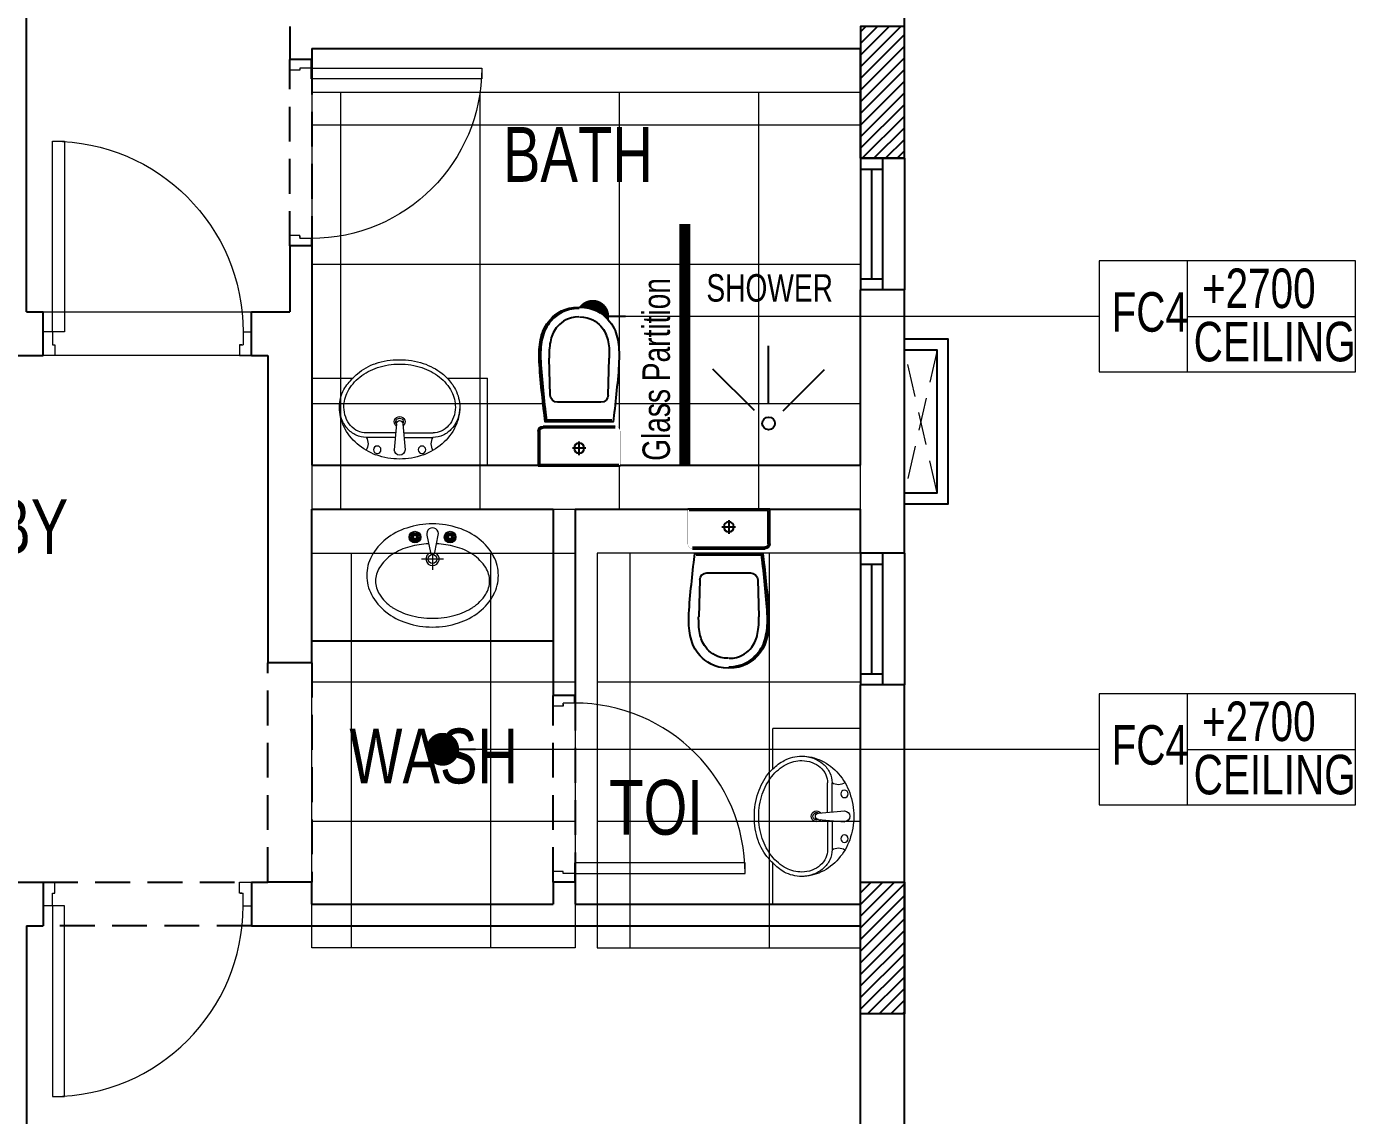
# Model space of a CAD drawing. Header units: centimetres. Extents: x 7997 to 116674, y 1017 to 13844.
# Drawn here: x 100308 to 100914, y 9261 to 9757 of the extents above; entities that cross this region are included whole.
import ezdxf

# ---------------------------------------------------------------- set-up
doc = ezdxf.new("R2010")
doc.units = ezdxf.units.CM
doc.header["$LTSCALE"] = 200
doc.linetypes.add('$0$DASHED', pattern=[0.75, 0.5, -0.25])
doc.linetypes.add('HIDDEN2', pattern=[4.7625, 3.175, -1.5875])
for name, color, linetype in [('$0$WIN', 6, 'Continuous'), ('BATH-FUR', 8, 'Continuous'), ('COL', 1, 'Continuous'), ('DIM', 11, 'Continuous'), ('STEPS', 7, 'Continuous'), ('WINDOR', 6, 'Continuous'), ('wipeout', 85, 'Continuous'), ('Z-RUBBER', 8, 'Continuous')]:
    doc.layers.add(name, color=color, linetype=linetype)
for name, color, linetype, lineweight in [('$1$HAT', 8, 'Continuous', 9), ('FIXTURE', 6, 'Continuous', 13), ('HAT', 8, 'Continuous', 9), ('Layer1', 67, 'Continuous', 9), ('TEXT', 6, 'Continuous', 18), ('WALL', 3, 'Continuous', 25)]:
    doc.layers.add(name, color=color, linetype=linetype, lineweight=lineweight)
doc.styles.add('style8', font='swisscl.ttf', dxfattribs={"width": 0.8})
doc.styles.add('T2', font='')
doc.styles.get('T2').set_extended_font_data('Elisia')
doc.dimstyles.new('2ND', dxfattribs={"dimtxt": 15, "dimasz": 5, "dimexe": 5, "dimexo": 5, "dimgap": 1, "dimtad": 0, "dimdec": 0, "dimlfac": 0.5, "dimdsep": 46, "dimtxsty": 'T2', "dimblk1": 'OBLIQUE', "dimblk2": 'OBLIQUE', "dimsah": 1, "dimcen": 0.09, "dimclrd": 4, "dimclre": 4, "dimclrt": 6, "dimadec": 0, "dimazin": 0, "dimtfac": 1, "dimtdec": 0, "dimtofl": 0, "dimtmove": 1, "dimatfit": 2, "dimldrblk": 'OPEN30', "dimfxl": 0, "dimtolj": 1, "dimtzin": 0, "dimlwd": 5, "dimlwe": 5, "dimarcsym": 0})
pattern_1 = [(90, (56704.97, 3489.206), (-63.5, 1e-14), []), (180, (56704.97, 3489.206), (-1e-14, -63.5), [])]
pattern_2 = [(45, (-39757.2027, -54636.4848), (-2.65165043, 2.65165043), [])]

# ---------------------------------------------------------------- blocks, each defined once
blk = doc.blocks.new('_OBLIQUE')
at = {"color": 0, "linetype": 'ByBlock'}
blk.add_line((-0.5, -0.5), (0.5, 0.5), dxfattribs=at)
blk = doc.blocks.new('DOT')
at = {"color": 0, "linetype": 'ByBlock'}
blk.add_line((-0.5, 0), (-1, 0), dxfattribs=at)
at = {"color": 0, "linetype": 'ByBlock', "const_width": 0.5}
blk.add_lwpolyline([(-0.25, 0, 1), (0.25, 0, 1)], format="xyb", close=True, dxfattribs=at)
blk = doc.blocks.new('A$C0DD823B6')
at = {"layer": 'FIXTURE'}
for p, q in [((21.58, 41.58), (20.73, 42.74)), ((21.58, 41.58), (20.73, 42.74)), ((21.78, 41.69), (21.33, 43.05)), ((21.78, 41.69), (21.33, 43.05)), ((22, 41.72), (22, 43.16)), ((22, 41.72), (22, 43.16)), ((22.22, 41.69), (22.67, 43.05)), ((22.22, 41.69), (22.67, 43.05)), ((22.42, 41.58), (23.27, 42.74)), ((22.42, 41.58), (23.27, 42.74)), ((37.58, 41.58), (36.73, 42.74)), ((37.58, 41.58), (36.73, 42.74)), ((37.78, 41.69), (37.33, 43.05)), ((37.78, 41.69), (37.33, 43.05)), ((38, 41.72), (38, 43.16)), ((38, 41.72), (38, 43.16)), ((38.22, 41.69), (38.67, 43.05)), ((38.22, 41.69), (38.67, 43.05)), ((38.42, 41.58), (39.27, 42.74)), ((38.42, 41.58), (39.27, 42.74)), ((21.28, 41), (19.84, 41)), ((21.31, 41.22), (19.95, 41.67)), ((21.31, 41.22), (19.95, 41.67)), ((21.31, 40.78), (19.95, 40.33)), ((21.31, 40.78), (19.95, 40.33)), ((21.42, 41.42), (20.26, 42.27)), ((21.42, 41.42), (20.26, 42.27)), ((21.42, 40.58), (20.26, 39.73)), ((21.42, 40.58), (20.26, 39.73)), ((21.58, 40.42), (20.73, 39.26)), ((21.58, 40.42), (20.73, 39.26)), ((21.78, 40.31), (21.33, 38.95)), ((21.78, 40.31), (21.33, 38.95)), ((22, 40.28), (22, 38.84)), ((22, 40.28), (22, 38.84)), ((22.22, 40.31), (22.67, 38.95)), ((22.22, 40.31), (22.67, 38.95)), ((22.42, 40.42), (23.27, 39.26)), ((22.42, 40.42), (23.27, 39.26)), ((22.58, 41.42), (23.74, 42.27)), ((22.58, 41.42), (23.74, 42.27)), ((22.58, 40.58), (23.74, 39.73)), ((22.58, 40.58), (23.74, 39.73)), ((22.69, 41.22), (24.05, 41.67)), ((22.69, 41.22), (24.05, 41.67)), ((22.69, 40.78), (24.05, 40.33)), ((22.69, 40.78), (24.05, 40.33)), ((22.72, 41), (24.16, 41)), ((27.42, 41.88), (29, 34)), ((31, 34), (32.58, 41.88)), ((37.28, 41), (35.84, 41)), ((37.31, 41.22), (35.95, 41.67)), ((37.31, 41.22), (35.95, 41.67)), ((37.31, 40.78), (35.95, 40.33)), ((37.31, 40.78), (35.95, 40.33)), ((37.42, 41.42), (36.26, 42.27)), ((37.42, 41.42), (36.26, 42.27)), ((37.42, 40.58), (36.26, 39.73)), ((37.42, 40.58), (36.26, 39.73)), ((37.58, 40.42), (36.73, 39.26)), ((37.58, 40.42), (36.73, 39.26)), ((37.78, 40.31), (37.33, 38.95)), ((37.78, 40.31), (37.33, 38.95)), ((38, 40.28), (38, 38.84)), ((38, 40.28), (38, 38.84)), ((38.22, 40.31), (38.67, 38.95)), ((38.22, 40.31), (38.67, 38.95)), ((38.42, 40.42), (39.27, 39.26)), ((38.42, 40.42), (39.27, 39.26)), ((38.58, 41.42), (39.74, 42.27)), ((38.58, 41.42), (39.74, 42.27)), ((38.58, 40.58), (39.74, 39.73)), ((38.58, 40.58), (39.74, 39.73)), ((38.69, 41.22), (40.05, 41.67)), ((38.69, 41.22), (40.05, 41.67)), ((38.69, 40.78), (40.05, 40.33)), ((38.69, 40.78), (40.05, 40.33)), ((38.72, 41), (40.16, 41)), ((35, 31), (25, 31)), ((30, 33.18), (30, 26))]:
    blk.add_line(p, q, dxfattribs=at)
for centre, radius in [((22, 41), 2.66), ((22, 41), 2.16), ((38, 41), 2.66), ((38, 41), 2.16), ((22, 41), 0.721), ((38, 41), 0.721), ((30, 31), 2)]:
    blk.add_circle(centre, radius, dxfattribs=at)
for centre, radius, start, end in [((27.66, 16.02), 30.61, 107.97655, 128.07278), ((30, 8.82), 38.18, 90, 107.97655), ((30, 42.5), 2.66, 346.46939, 193.4861), ((30, 8.82), 38.18, 72.02345, 90), ((32.34, 16.02), 30.61, 51.92722, 72.02345), ((24.08, 20.59), 24.81, 128.07278, 152.13086), ((26.98, 9.52), 28.08, 105.15399, 123.17851), ((30, -1.63), 39.63, 92.59603, 105.15399), ((30, -1.63), 39.63, 74.84601, 87.40402), ((33.02, 9.52), 28.08, 56.82149, 74.84601), ((35.92, 20.59), 24.81, 27.86914, 51.92722), ((18.58, 23.5), 18.58, 152.13086, 180), ((22.38, 16.56), 19.66, 123.17851, 147.64561), ((30, 31), 3, 108.57114, 71.42886), ((30, 34.2), 1.02, 191.35152, 348.64848), ((37.62, 16.56), 19.66, 32.35439, 56.82149), ((41.42, 23.5), 18.58, 360, 27.86914), ((15.37, 21), 11.37, 147.64561, 180), ((44.63, 21), 11.37, 0, 32.35439), ((18.58, 23.5), 18.58, 180, 207.86914), ((15.37, 21), 11.37, 180, 212.35439), ((44.63, 21), 11.37, 327.64561, 360), ((41.42, 23.5), 18.58, 332.13086, 0), ((24.08, 26.41), 24.81, 207.86914, 231.92722), ((22.38, 25.44), 19.66, 212.35439, 236.82149), ((37.62, 25.44), 19.66, 303.17851, 327.64561), ((35.92, 26.41), 24.81, 308.07278, 332.13086), ((27.66, 30.98), 30.61, 231.92722, 252.02345), ((26.98, 32.48), 28.08, 236.82149, 254.84601), ((33.02, 32.48), 28.08, 285.15399, 303.17851), ((32.34, 30.98), 30.61, 287.97655, 308.07278), ((30, 38.18), 38.18, 252.02345, 270), ((30, 43.63), 39.63, 254.84601, 270), ((30, 43.63), 39.63, 270, 285.15399), ((30, 38.18), 38.18, 270, 287.97655)]:
    blk.add_arc(centre, radius, start, end, dxfattribs=at)
blk = doc.blocks.new('DWB2')
at = {"layer": 'FIXTURE'}
blk.add_blockref('A$C0DD823B6', (15, -51.74), dxfattribs=at)
blk = doc.blocks.new('A$C397E50C8')
at = {"layer": 'Layer1', "color": 8}
for p, q in [((0.8, 0.514), (0.8, 0.114)), ((0.385, 0.3222), (0.3755, 0.441)), ((0.415, 0.3222), (0.4245, 0.441)), ((0.38, 0.3845), (0.2477, 0.3845)), ((0.38, 0.3645), (0.2477, 0.3645)), ((0.42, 0.3845), (0.5523, 0.3845)), ((0.42, 0.3645), (0.5523, 0.3645)), ((0, 0.114), (0.1875, 0.114)), ((0.6161, 0.114), (0.8, 0.114))]:
    blk.add_line(p, q, dxfattribs=at)
for centre in [(0.298, 0.441), (0.502, 0.441)]:
    blk.add_circle(centre, 0.017, dxfattribs=at)
for centre, radius, start, end in [((0.3861, 0.2061), 0.275, 109.70148, 130.84289), ((0.1998, 0.4137), 0.0561, 328.59266, 32.08043), ((0.4, 0.1673), 0.3162, 90, 109.70148), ((0.4, 0.441), 0.0245, 0, 180), ((0.4, 0.1673), 0.3162, 70.29852, 90), ((0.4139, 0.2061), 0.275, 49.15711, 70.29852), ((0.6002, 0.4137), 0.0561, 147.91957, 211.40734), ((0.3647, 0.2308), 0.2423, 130.84289, 154.3988), ((0.2545, 0.2621), 0.1239, 115.13235, 138.55701), ((0.2477, 0.2766), 0.1079, 90, 115.13235), ((0.2477, 0.2766), 0.0879, 90, 115.13235), ((0.5523, 0.2766), 0.1079, 64.86765, 90), ((0.5523, 0.2766), 0.0879, 64.86765, 90), ((0.4353, 0.2308), 0.2423, 25.6012, 49.15711), ((0.5455, 0.2621), 0.1239, 41.44299, 64.86765), ((0.3317, 0.2466), 0.2057, 154.3988, 180), ((0.2652, 0.2527), 0.1381, 138.55701, 159.91096), ((0.2652, 0.2527), 0.1181, 138.55701, 159.91096), ((0.2545, 0.2621), 0.1039, 115.13235, 138.55701), ((0.4, 0.314), 0.0245, 130.14832, 49.85168), ((0.4, 0.314), 0.017, 151.51997, 28.48002), ((0.4, 0.3234), 0.015, 184.59567, 355.40434), ((0.5455, 0.2621), 0.1039, 41.44299, 64.86765), ((0.5348, 0.2527), 0.1181, 20.08904, 41.44299), ((0.5348, 0.2527), 0.1381, 20.08904, 41.44299), ((0.4683, 0.2466), 0.2057, 0, 25.6012), ((0.2818, 0.2466), 0.1558, 159.91096, 180), ((0.298, 0.2466), 0.172, 180, 207.70478), ((0.2818, 0.2466), 0.1358, 159.91096, 180), ((0.298, 0.2466), 0.152, 180, 207.70478), ((0.502, 0.2466), 0.152, 332.29522, 0), ((0.5182, 0.2466), 0.1358, 0, 20.08904), ((0.502, 0.2466), 0.172, 332.29522, 0), ((0.5182, 0.2466), 0.1558, 0, 20.08904), ((0.39, 0.3175), 0.2871, 211.69663, 225.14353), ((0.3472, 0.2725), 0.2075, 207.70478, 231.7336), ((0.4528, 0.2725), 0.2075, 308.2664, 332.29522), ((0.4528, 0.2725), 0.2275, 315.86274, 332.29522), ((0.39, 0.3175), 0.2871, 225.14353, 230.60338), ((0.3551, 0.2568), 0.2183, 227.55361, 253.31704), ((0.3792, 0.313), 0.2592, 231.7336, 251.90613), ((0.4, 0.3768), 0.3263, 251.90613, 270), ((0.4, 0.3768), 0.3263, 270, 288.09387), ((0.4208, 0.313), 0.2592, 288.09387, 308.2664), ((0.4208, 0.313), 0.2792, 288.09387, 308.2664), ((0.4528, 0.2725), 0.2275, 308.2664, 315.86274), ((0.39, 0.3175), 0.2871, 249.6954, 271.43357), ((0.4, 0.3768), 0.3463, 269.53137, 270), ((0.4, 0.3768), 0.3463, 270, 288.09387)]:
    blk.add_arc(centre, radius, start, end, dxfattribs=at)
blk = doc.blocks.new('A$C414D25BB')
at = {"layer": 'Z-RUBBER', "ltscale": 0.05}
h = blk.add_hatch(dxfattribs=at)
h.set_pattern_fill('ANSI31', color=256, style=0)
h.set_pattern_definition([(45, (-21734.0303, -7392.24753), (-0.08838834765, 0.08838834765), [])])
h.paths.add_polyline_path([(0.114, 0.0618, -5.138733), (0.1155, 0.0618), (0.1155, 0.0603), (0.1162, 0.0603), (0.1155, 0.0581), (0.1162, 0.0581), (0.1147, 0.0556), (0.1132, 0.0581), (0.114, 0.0581), (0.1132, 0.0603), (0.114, 0.0603)])
at = {"layer": 'FIXTURE'}
for p, q in [((0.8572, 0.9156), (0.8572, 0.1156)), ((0.9072, 0.9156), (0.8572, 0.9156)), ((0.9072, 0.1156), (0.9072, 0.9156)), ((0.1072, 0.1156), (0.0722, 0.1156)), ((0.0722, 0.1156), (0.0722, 0.0156)), ((0.1072, 0.1156), (0.1072, 0.0616)), ((0.8572, 0.1156), (0.9072, 0.1156)), ((0.9072, 0.1156), (0.9472, 0.1156)), ((0.9072, 0.1156), (0.9072, 0.0616)), ((0.9472, 0.1156), (0.9472, 0.0156)), ((0.1192, 0.0616), (0.1072, 0.0616)), ((0.1122, 0.0616), (0.1222, 0.0616)), ((0.1222, 0.0616), (0.1222, 0.0156)), ((0.9072, 0.0616), (0.8972, 0.0616)), ((0.8972, 0.0616), (0.8972, 0.0156)), ((0.1222, 0.0156), (0.0722, 0.0156)), ((0.8972, 0.0156), (0.9472, 0.0156))]:
    blk.add_line(p, q, dxfattribs=at)
blk.add_lwpolyline([(0.9055, 0.0616), (0.904, 0.0616)], dxfattribs=at)
blk.add_arc((0.9072, 0.1156), 0.8, 90, 180, dxfattribs=at)
blk = doc.blocks.new('CLOSET')
blk.add_wipeout([(-2144343.9545, -2148345.497), (-2144343.7934, -2148345.4974), (-2144343.7873, -2148345.4993), (-2144343.7794, -2148345.505), (-2144343.7776, -2148345.508), (-2144343.7751, -2148345.515), (-2144343.7744, -2148345.5189), (-2144343.7744, -2148345.8484), (-2144343.7759, -2148345.8564), (-2144343.7786, -2148345.8613), (-2144343.7808, -2148345.8639), (-2144343.7831, -2148345.8657), (-2144343.7887, -2148345.8686), (-2144343.7919, -2148345.8699), (-2144343.7963, -2148345.8703), (-2144343.9545, -2148345.8703), (-2144343.9545, -2148345.5064)]).dxf.layer = 'wipeout'
at = {"layer": 'BATH-FUR', "color": 8, "linetype": 'Continuous'}
for p, q in [((-2144343.9545, -2148345.8703), (-2144343.9545, -2148345.497)), ((-2144343.9479, -2148345.8638), (-2144343.9479, -2148345.5036)), ((-2144343.9045, -2148345.6837), (-2144343.8426, -2148345.6837)), ((-2144343.8736, -2148345.6527), (-2144343.8736, -2148345.7146)), ((-2144343.7963, -2148345.8703), (-2144343.9545, -2148345.8703)), ((-2144343.7963, -2148345.8638), (-2144343.9479, -2148345.8638))]:
    blk.add_line(p, q, dxfattribs=at)
blk.add_circle((-2144343.8736, -2148345.6838), 0.0231, dxfattribs=at)
blk.add_wipeout([(-2144343.7525, -2148345.529), (-2144343.6907, -2148345.5216), (-2144343.6597, -2148345.5181), (-2144343.6433, -2148345.5164), (-2144343.6188, -2148345.5138), (-2144343.6024, -2148345.5122), (-2144343.5802, -2148345.51), (-2144343.5662, -2148345.5087), (-2144343.5443, -2148345.5068), (-2144343.5269, -2148345.5052), (-2144343.5042, -2148345.5036), (-2144343.4818, -2148345.5024), (-2144343.4616, -2148345.5017), (-2144343.4433, -2148345.5016), (-2144343.4304, -2148345.502), (-2144343.4241, -2148345.5022), (-2144343.4064, -2148345.5037), (-2144343.4006, -2148345.5043), (-2144343.3841, -2148345.5069), (-2144343.3682, -2148345.5103), (-2144343.3578, -2148345.513), (-2144343.3464, -2148345.5167), (-2144343.3403, -2148345.5191), (-2144343.331, -2148345.5231), (-2144343.3209, -2148345.5283), (-2144343.3093, -2148345.5352), (-2144343.3036, -2148345.5392), (-2144343.2967, -2148345.5442), (-2144343.2916, -2148345.5486), (-2144343.2841, -2148345.5554), (-2144343.276, -2148345.5631), (-2144343.2639, -2148345.5775), (-2144343.2521, -2148345.5953), (-2144343.2478, -2148345.6028), (-2144343.2424, -2148345.6158), (-2144343.239, -2148345.625), (-2144343.2361, -2148345.6348), (-2144343.234, -2148345.644), (-2144343.2331, -2148345.6494), (-2144343.2308, -2148345.6692), (-2144343.2303, -2148345.6868), (-2144343.2309, -2148345.7003), (-2144343.2319, -2148345.7114), (-2144343.2337, -2148345.7216), (-2144343.2349, -2148345.7287), (-2144343.2385, -2148345.741), (-2144343.2421, -2148345.7512), (-2144343.2442, -2148345.7563), (-2144343.2497, -2148345.767), (-2144343.2521, -2148345.7723), (-2144343.2594, -2148345.7837), (-2144343.2683, -2148345.7954), (-2144343.2781, -2148345.8063), (-2144343.2916, -2148345.819), (-2144343.2991, -2148345.825), (-2144343.3105, -2148345.833), (-2144343.3171, -2148345.8374), (-2144343.3272, -2148345.8428), (-2144343.3373, -2148345.8474), (-2144343.3526, -2148345.8529), (-2144343.363, -2148345.8559), (-2144343.3787, -2148345.8597), (-2144343.4006, -2148345.8633), (-2144343.4367, -2148345.8659), (-2144343.4639, -2148345.8659), (-2144343.4943, -2148345.8646), (-2144343.5186, -2148345.863), (-2144343.5436, -2148345.861), (-2144343.5774, -2148345.8579), (-2144343.6106, -2148345.8546), (-2144343.627, -2148345.8529), (-2144343.6559, -2148345.8499), (-2144343.6729, -2148345.848), (-2144343.6936, -2148345.8457), (-2144343.7223, -2148345.8421), (-2144343.7525, -2148345.8386), (-2144343.7525, -2148345.5476)]).dxf.layer = 'wipeout'
at = {"color": 8, "ltscale": 0.001, "const_width": 0.000508}
for points in [[(-2144343.9545, -2148345.497), (-2144343.7963, -2148345.497), (-2144343.7906, -2148345.4978), (-2144343.7839, -2148345.5008), (-2144343.7794, -2148345.505), (-2144343.7759, -2148345.5111), (-2144343.7744, -2148345.5189), (-2144343.7744, -2148345.8484), (-2144343.7759, -2148345.8564), (-2144343.7786, -2148345.8613), (-2144343.7808, -2148345.8639), (-2144343.7854, -2148345.8674), (-2144343.7919, -2148345.8699), (-2144343.7963, -2148345.8703), (-2144343.9545, -2148345.8703), (-2144343.9545, -2148345.497)], [(-2144343.7525, -2148345.529), (-2144343.7525, -2148345.8386), (-2144343.6515, -2148345.8504), (-2144343.5858, -2148345.857), (-2144343.5269, -2148345.8624), (-2144343.4865, -2148345.865), (-2144343.4464, -2148345.866), (-2144343.421, -2148345.8651), (-2144343.4006, -2148345.8633), (-2144343.3787, -2148345.8597), (-2144343.363, -2148345.8559), (-2144343.3475, -2148345.8513), (-2144343.3323, -2148345.8451), (-2144343.3171, -2148345.8374), (-2144343.3039, -2148345.8286), (-2144343.2944, -2148345.8213), (-2144343.2832, -2148345.8114), (-2144343.2731, -2148345.8011), (-2144343.2635, -2148345.7896), (-2144343.2552, -2148345.7777), (-2144343.2442, -2148345.7563), (-2144343.24, -2148345.7461), (-2144343.2349, -2148345.7289), (-2144343.2313, -2148345.7076), (-2144343.2305, -2148345.693), (-2144343.2302, -2148345.6806), (-2144343.231, -2148345.6647), (-2144343.2331, -2148345.6494), (-2144343.2349, -2148345.6387), (-2144343.2406, -2148345.6197), (-2144343.2507, -2148345.5979), (-2144343.2639, -2148345.5775), (-2144343.276, -2148345.5631), (-2144343.2887, -2148345.5511), (-2144343.3036, -2148345.5392), (-2144343.3145, -2148345.5319), (-2144343.3272, -2148345.5248), (-2144343.3424, -2148345.5182), (-2144343.3526, -2148345.5147), (-2144343.3714, -2148345.5096), (-2144343.3877, -2148345.5063), (-2144343.4043, -2148345.5039), (-2144343.4304, -2148345.502), (-2144343.4518, -2148345.5015), (-2144343.4713, -2148345.5019), (-2144343.4922, -2148345.5028), (-2144343.5042, -2148345.5036), (-2144343.5223, -2148345.5049), (-2144343.5662, -2148345.5087), (-2144343.5942, -2148345.5114), (-2144343.6224, -2148345.5142), (-2144343.6515, -2148345.5172), (-2144343.6907, -2148345.5216), (-2144343.7525, -2148345.529)]]:
    blk.add_lwpolyline(points, dxfattribs=at)
at = {"layer": 'BATH-FUR', "color": 8, "linetype": 'Continuous'}
for p, q in [((-2144343.781, -2148345.5189), (-2144343.781, -2148345.8484)), ((-2144343.7744, -2148345.5189), (-2144343.7744, -2148345.8484)), ((-2144343.7459, -2148345.5348), (-2144343.7459, -2148345.8328)), ((-2144343.6319, -2148345.5514), (-2144343.4631, -2148345.5464)), ((-2144343.6637, -2148345.5842), (-2144343.6637, -2148345.7825)), ((-2144343.6319, -2148345.8153), (-2144343.4631, -2148345.8203))]:
    blk.add_line(p, q, dxfattribs=at)
for points in [[(-2144343.23, -2148345.6841), (-2144343.2313, -2148345.66), (-2144343.2349, -2148345.6387), (-2144343.2406, -2148345.6197), (-2144343.2478, -2148345.6028), (-2144343.2564, -2148345.5879), (-2144343.2659, -2148345.5747), (-2144343.276, -2148345.5631), (-2144343.2864, -2148345.553), (-2144343.2967, -2148345.5442), (-2144343.307, -2148345.5367), (-2144343.3171, -2148345.5302), (-2144343.3272, -2148345.5248), (-2144343.3373, -2148345.5202), (-2144343.3475, -2148345.5163), (-2144343.3578, -2148345.513), (-2144343.3682, -2148345.5103), (-2144343.3787, -2148345.5079), (-2144343.3895, -2148345.5059), (-2144343.4006, -2148345.5043), (-2144343.4121, -2148345.5031), (-2144343.4241, -2148345.5022), (-2144343.4367, -2148345.5017), (-2144343.4499, -2148345.5015), (-2144343.4639, -2148345.5017), (-2144343.4787, -2148345.5022), (-2144343.4943, -2148345.5029), (-2144343.5104, -2148345.504), (-2144343.5269, -2148345.5052), (-2144343.5436, -2148345.5066), (-2144343.5605, -2148345.5081), (-2144343.5774, -2148345.5097), (-2144343.5942, -2148345.5114), (-2144343.6106, -2148345.513), (-2144343.627, -2148345.5147), (-2144343.6433, -2148345.5164), (-2144343.6597, -2148345.5181), (-2144343.6764, -2148345.52), (-2144343.6936, -2148345.5219), (-2144343.7113, -2148345.524), (-2144343.7525, -2148345.529), (-2144343.7525, -2148345.8386), (-2144343.7113, -2148345.8436), (-2144343.6936, -2148345.8457), (-2144343.6764, -2148345.8476), (-2144343.6597, -2148345.8495), (-2144343.6433, -2148345.8512), (-2144343.627, -2148345.8529), (-2144343.6106, -2148345.8546), (-2144343.5942, -2148345.8562), (-2144343.5774, -2148345.8579), (-2144343.5605, -2148345.8595), (-2144343.5436, -2148345.861), (-2144343.5269, -2148345.8624), (-2144343.5104, -2148345.8636), (-2144343.4943, -2148345.8646), (-2144343.4787, -2148345.8654), (-2144343.4639, -2148345.8659), (-2144343.4499, -2148345.8661), (-2144343.4367, -2148345.8659), (-2144343.4241, -2148345.8654), (-2144343.4121, -2148345.8645), (-2144343.4006, -2148345.8633), (-2144343.3895, -2148345.8617), (-2144343.3787, -2148345.8597), (-2144343.3682, -2148345.8573), (-2144343.3578, -2148345.8546), (-2144343.3475, -2148345.8513), (-2144343.3373, -2148345.8474), (-2144343.3272, -2148345.8428), (-2144343.3171, -2148345.8374), (-2144343.307, -2148345.8309), (-2144343.2967, -2148345.8234), (-2144343.2864, -2148345.8146), (-2144343.276, -2148345.8045), (-2144343.2659, -2148345.7929), (-2144343.2564, -2148345.7797), (-2144343.2478, -2148345.7648), (-2144343.2406, -2148345.7479), (-2144343.2349, -2148345.7289), (-2144343.2313, -2148345.7076), (-2144343.23, -2148345.6835)], [(-2144343.2365, -2148345.6832), (-2144343.2378, -2148345.7069), (-2144343.2414, -2148345.7274), (-2144343.2468, -2148345.7457), (-2144343.2537, -2148345.7618), (-2144343.2619, -2148345.7762), (-2144343.2711, -2148345.7888), (-2144343.2808, -2148345.7999), (-2144343.2908, -2148345.8097), (-2144343.3008, -2148345.8182), (-2144343.3107, -2148345.8255), (-2144343.3204, -2148345.8317), (-2144343.3301, -2148345.8369), (-2144343.3398, -2148345.8414), (-2144343.3496, -2148345.8451), (-2144343.3596, -2148345.8482), (-2144343.3697, -2148345.8509), (-2144343.38, -2148345.8532), (-2144343.3906, -2148345.8552), (-2144343.4014, -2148345.8567), (-2144343.4127, -2148345.858), (-2144343.4245, -2148345.8588), (-2144343.4369, -2148345.8593), (-2144343.4499, -2148345.8595), (-2144343.4638, -2148345.8593), (-2144343.4785, -2148345.8589), (-2144343.4939, -2148345.8581), (-2144343.5099, -2148345.8571), (-2144343.5263, -2148345.8558), (-2144343.5431, -2148345.8544), (-2144343.5599, -2148345.8529), (-2144343.5768, -2148345.8513), (-2144343.5935, -2148345.8497), (-2144343.61, -2148345.848), (-2144343.6263, -2148345.8464), (-2144343.6426, -2148345.8447), (-2144343.659, -2148345.8429), (-2144343.6757, -2148345.8411), (-2144343.6928, -2148345.8392), (-2144343.7105, -2148345.8371), (-2144343.7459, -2148345.8328), (-2144343.7459, -2148345.5348)], [(-2144343.2749, -2148345.6822), (-2144343.276, -2148345.6638), (-2144343.2789, -2148345.6476), (-2144343.2832, -2148345.6338), (-2144343.2885, -2148345.6218), (-2144343.2947, -2148345.6112), (-2144343.3016, -2148345.6018), (-2144343.3092, -2148345.5933), (-2144343.3171, -2148345.5856), (-2144343.3251, -2148345.5789), (-2144343.3329, -2148345.5732), (-2144343.3404, -2148345.5685), (-2144343.3478, -2148345.5645), (-2144343.3552, -2148345.5612), (-2144343.3628, -2148345.5584), (-2144343.3708, -2148345.5559), (-2144343.3792, -2148345.5536), (-2144343.3881, -2148345.5517), (-2144343.3972, -2148345.55), (-2144343.4066, -2148345.5487), (-2144343.4165, -2148345.5476), (-2144343.427, -2148345.5469), (-2144343.4382, -2148345.5464), (-2144343.4631, -2148345.5463)], [(-2144343.2749, -2148345.6846), (-2144343.276, -2148345.7029), (-2144343.2789, -2148345.7191), (-2144343.2832, -2148345.7329), (-2144343.2885, -2148345.745), (-2144343.2947, -2148345.7555), (-2144343.3016, -2148345.7649), (-2144343.3092, -2148345.7734), (-2144343.3171, -2148345.7811), (-2144343.3251, -2148345.7879), (-2144343.3329, -2148345.7935), (-2144343.3404, -2148345.7982), (-2144343.3478, -2148345.8022), (-2144343.3552, -2148345.8055), (-2144343.3628, -2148345.8083), (-2144343.3708, -2148345.8108), (-2144343.3792, -2148345.8131), (-2144343.3881, -2148345.815), (-2144343.3972, -2148345.8167), (-2144343.4066, -2148345.818), (-2144343.4165, -2148345.8191), (-2144343.427, -2148345.8198), (-2144343.4382, -2148345.8203), (-2144343.4631, -2148345.8205)]]:
    blk.add_lwpolyline(points, dxfattribs=at)
for centre, radius, start, end in [((-2144343.6309, -2148345.5842), 0.0329, 91.69685, 180), ((-2144343.6309, -2148345.7825), 0.0329, 180, 268.30316), ((-2144343.7963, -2148345.8484), 0.0219, 270, 0), ((-2144343.7963, -2148345.8484), 0.0153, 270, 0)]:
    blk.add_arc(centre, radius, start, end, dxfattribs=at)
blk = doc.blocks.new('05-GF COLUMNS-Essa', base_point=(34188.06, 8657))
at = {"layer": 'COL', "ltscale": 0.05}
h = blk.add_hatch(dxfattribs=at)
h.set_pattern_fill('ANSI31', color=8, scale=30)
h.set_pattern_definition(pattern_2)
h.paths.add_polyline_path([(35208.06, 9677), (35228.06, 9677), (35228.06, 9737), (35208.06, 9737)])
h = blk.add_hatch(dxfattribs=at)
h.set_pattern_fill('ANSI31', color=8, scale=30)
h.set_pattern_definition(pattern_2)
h.paths.add_polyline_path([(35208.06, 9347), (35228.06, 9347), (35228.06, 9287), (35208.06, 9287)])
at = {"layer": 'COL'}
for points in [[(35208.06, 9677), (35228.06, 9677), (35228.06, 9737), (35208.06, 9737)], [(35208.06, 9347), (35228.06, 9347), (35228.06, 9287), (35208.06, 9287)]]:
    blk.add_lwpolyline(points, close=True, dxfattribs=at)
blk = doc.blocks.new('02-GROUND FLOOR PLAN-selattin', base_point=(28755.36, 25545.28))
at = {"layer": '$0$WIN'}
for points in [[(28725.36, 24882.78), (28745.36, 24882.78), (28745.36, 24957.78), (28725.36, 24957.78)], [(28725.36, 24887.78), (28740.36, 24887.78), (28740.36, 24952.78), (28725.36, 24952.78)]]:
    blk.add_lwpolyline(points, dxfattribs=at)
at = {"layer": '$1$HAT', "linetype": '$0$DASHED', "ltscale": 0.15}
for p, q in [((28740.36, 24952.78), (28725.36, 24887.78)), ((28740.36, 24887.78), (28725.36, 24952.78))]:
    blk.add_line(p, q, dxfattribs=at)
at = {"layer": 'BATH-FUR'}
for p, q in [((28663.49, 24928.13), (28663.49, 24954.81)), ((28657.03, 24925.28), (28638.15, 24944.15)), ((28670.14, 24925.05), (28689.01, 24943.92)), ((28455.36, 24820.28), (28565.36, 24820.28))]:
    blk.add_line(p, q, dxfattribs=at)
blk.add_circle((28663.49, 24919.39), 2.88, dxfattribs=at)
at = {"layer": 'DIM', "color": 8, "const_width": 5}
blk.add_lwpolyline([(28625.36, 24900.08), (28625.36, 25010.28)], dxfattribs=at)
at = {"layer": 'HAT', "ltscale": 0.15}
for p, q in [((28332.86, 24970.28), (28427.86, 24970.28)), ((28427.86, 24950.28), (28332.86, 24950.28))]:
    blk.add_line(p, q, dxfattribs=at)
at = {"layer": 'STEPS', "color": 8, "linetype": 'HIDDEN2', "ltscale": 0.025}
for p, q in [((28445.36, 25000.26), (28445.36, 25085.26)), ((28455.36, 25085.26), (28455.36, 25000.26)), ((28435.36, 24710.28), (28435.36, 24810.28)), ((28455.36, 24810.28), (28455.36, 24710.28)), ((28565.36, 24710.28), (28565.36, 24795.28)), ((28575.36, 24795.28), (28575.36, 24710.28)), ((28332.86, 24710.28), (28427.86, 24710.28)), ((28427.86, 24690.28), (28332.86, 24690.28))]:
    blk.add_line(p, q, dxfattribs=at)
at = {"layer": 'WALL'}
for p, q in [((28325.36, 24970.28), (28325.36, 25515.28)), ((28445.36, 25100.28), (28445.36, 25085.26)), ((28455.36, 25090.28), (28705.36, 25090.28)), ((28455.36, 25090.28), (28455.36, 25085.26)), ((28705.36, 25040.28), (28705.36, 25090.28)), ((28455.36, 25085.26), (28445.36, 25085.26)), ((28725.36, 25040.28), (28705.36, 25040.28)), ((28445.36, 25000.26), (28445.36, 24970.28)), ((28455.36, 25000.26), (28445.36, 25000.26)), ((28455.36, 25000.26), (28455.36, 24900.28)), ((28725.36, 24980.28), (28705.36, 24980.28)), ((28705.36, 24900.28), (28705.36, 24980.28)), ((28725.36, 24860.28), (28725.36, 24980.28)), ((28325.36, 24970.28), (28332.86, 24970.28)), ((28332.86, 24950.28), (28332.86, 24970.28)), ((28427.86, 24970.28), (28445.36, 24970.28)), ((28427.86, 24950.28), (28427.86, 24970.28)), ((28295.36, 24950.28), (28332.86, 24950.28)), ((28427.86, 24950.28), (28435.36, 24950.28)), ((28435.36, 24950.28), (28435.36, 24810.28)), ((28455.36, 24900.28), (28705.36, 24900.28)), ((28455.36, 24880.28), (28565.36, 24880.28)), ((28455.36, 24810.28), (28455.36, 24880.28)), ((28565.36, 24880.28), (28565.36, 24795.28)), ((28575.36, 24880.28), (28705.36, 24880.28)), ((28575.36, 24880.28), (28575.36, 24795.28)), ((28705.36, 24860.28), (28705.36, 24880.28)), ((28725.36, 24860.28), (28705.36, 24860.28)), ((28455.36, 24810.28), (28435.36, 24810.28)), ((28705.36, 24700.28), (28705.36, 24800.28)), ((28725.36, 24800.28), (28705.36, 24800.28)), ((28575.36, 24795.28), (28565.36, 24795.28)), ((28295.36, 24710.28), (28332.86, 24710.28)), ((28332.86, 24710.28), (28332.86, 24690.28)), ((28427.86, 24710.28), (28435.36, 24710.28)), ((28427.86, 24710.28), (28427.86, 24690.28)), ((28455.36, 24710.28), (28435.36, 24710.28)), ((28435.36, 24710.28), (28435.36, 24710.28)), ((28455.36, 24700.28), (28455.36, 24710.28)), ((28565.36, 24710.28), (28565.36, 24700.28)), ((28575.36, 24710.28), (28565.36, 24710.28)), ((28575.36, 24710.28), (28575.36, 24700.28)), ((28455.36, 24700.28), (28565.36, 24700.28)), ((28575.36, 24700.28), (28705.36, 24700.28)), ((28325.36, 24690.28), (28325.36, 24185.28)), ((28325.36, 24690.28), (28332.86, 24690.28)), ((28427.86, 24690.28), (28705.36, 24690.28)), ((28705.36, 24070.28), (28705.36, 24690.28))]:
    blk.add_line(p, q, dxfattribs=at)
at = {"layer": 'WALL', "ltscale": 150}
blk.add_line((28725.36, 24150.28), (28725.36, 24800.28), dxfattribs=at)
at = {"layer": 'WALL'}
blk.add_lwpolyline([(28725.36, 25040.28), (28725.36, 25435.28), (28755.36, 25435.28), (28755.36, 25565.28), (28625.36, 25565.28), (28625.36, 25535.28), (28615.36, 25535.28)], dxfattribs=at)
at = {"layer": 'WINDOR'}
for p, q in [((28705.36, 25040.28), (28705.36, 24980.28)), ((28715.36, 25040.28), (28715.36, 24980.28)), ((28725.36, 25040.28), (28725.36, 24980.28)), ((28705.36, 25035.28), (28715.36, 25035.28)), ((28710.36, 25035.28), (28710.36, 24985.28)), ((28705.36, 24985.28), (28715.36, 24985.28)), ((28705.36, 24860.28), (28705.36, 24800.28)), ((28715.36, 24860.28), (28715.36, 24800.28)), ((28725.36, 24860.28), (28725.36, 24800.28)), ((28705.36, 24855.28), (28715.36, 24855.28)), ((28710.36, 24855.28), (28710.36, 24805.28)), ((28705.36, 24805.28), (28715.36, 24805.28))]:
    blk.add_line(p, q, dxfattribs=at)
at = {"layer": 'FIXTURE'}
blk.add_blockref('DWB2', (28465.36, 24878.3), dxfattribs=at)
at = {"layer": 'WALL', "color": 0}
for p, xscale, yscale, zscale, rotation in [((28443.84, 24993.24), -97.1428572279331, 97.1428572279331, 97.1428572279331, 270), ((28563.84, 24802.3), 97.1428572279331, 97.1428572279331, 97.1428572279331, 270), ((28435.7, 24711.98), 108.5714285601499, 108.5714285601499, 108.5714285601499, 180)]:
    blk.add_blockref('A$C414D25BB', p, dxfattribs=dict(at, xscale=xscale, yscale=yscale, zscale=zscale, rotation=rotation))
at = {"layer": 'WALL', "color": 0, "xscale": -108.5714285601499, "yscale": 108.5714285601499, "zscale": 108.5714285601499}
blk.add_blockref('A$C414D25BB', (28435.7, 24948.58), dxfattribs=at)
at = {"layer": 'WALL', "xscale": -99.99999999999999, "yscale": 99.99999999999999, "zscale": 99.99999999999999}
for p, rotation in [((28455.36, 24951.48), 179.9999997198161), ((28653.96, 24700.28), 270.0000002805219)]:
    blk.add_blockref('A$C397E50C8', p, dxfattribs=dict(at, rotation=rotation))
at = {"layer": 'TEXT', "style": 'style8'}
for s, height, p in [('BATH', 25, (28542.43, 25029.5)), ('SHOWER', 12.5, (28635.16, 24974.91)), ('LOBBY', 25, (28258.91, 24859.84)), ('WASH', 25, (28472.47, 24755.27)), ('TOI', 25, (28590.83, 24731.88))]:
    blk.add_text(s, height=height, dxfattribs=at).set_placement(p)
blk.add_text('Glass Partition', height=12.5, rotation=90, dxfattribs=at).set_placement((28618.53, 24902.31))
at = {"layer": 'BATH-FUR'}
for p, xscale, yscale, zscale, rotation in [((214863145.54, 214459295.42), -100.0000000000007, 100.0000000000007, 100.0000000000007, 270), ((-214805923.01, -214409515.17), -100.0000000000004, 100.0000000000004, 99.99999999999999, 90)]:
    blk.add_blockref('CLOSET', p, dxfattribs=dict(at, xscale=xscale, yscale=yscale, zscale=zscale, rotation=rotation))
at = {"color": 6, "ltscale": 2}
blk.add_blockref('05-GF COLUMNS-Essa', (27685.36, 24020.28), dxfattribs=at)

msp = doc.modelspace()

# ---------------------------------------------------------------- hatches: boundary and pattern name
at = {"layer": 'HAT'}
h = msp.add_hatch(dxfattribs=at)
h.set_pattern_fill('ANSI37', color=8, scale=20, angle=45)
h.set_pattern_definition([(90, (56319.054, 3489.206), (-63.5, 1e-14), []), (180, (56319.054, 3489.206), (-1e-14, -63.5), [])])
h.paths.add_polyline_path([(100688.4488, 9727.002), (100438.4488, 9727.002), (100438.4488, 9537.002), (100688.4488, 9537.002)])
h = msp.add_hatch(dxfattribs=at)
h.set_pattern_fill('ANSI37', color=8, scale=20, angle=45)
h.set_pattern_definition(pattern_1)
h.paths.add_polyline_path([(100558.4488, 9337.002), (100438.4488, 9337.002), (100438.4488, 9517.002), (100558.4488, 9517.002)])
h = msp.add_hatch(dxfattribs=at)
h.set_pattern_fill('ANSI37', color=8, scale=20, angle=45)
h.set_pattern_definition(pattern_1)
h.paths.add_polyline_path([(100688.4488, 9517.002), (100568.4488, 9517.002), (100568.4488, 9337.002), (100688.4488, 9337.002)])

# ---------------------------------------------------------------- linework, layer by layer
for points in [[(100688.4488, 9727.002), (100438.4488, 9727.002), (100438.4488, 9537.002), (100688.4488, 9537.002)], [(100558.4488, 9337.002), (100438.4488, 9337.002), (100438.4488, 9517.002), (100558.4488, 9517.002)], [(100688.4488, 9517.002), (100568.4488, 9517.002), (100568.4488, 9337.002), (100688.4488, 9337.002)]]:
    msp.add_lwpolyline(points, close=True, dxfattribs=at)
at = {"layer": 'TEXT'}
for p, q in [((100837.36, 9650.2281), (100837.36, 9599.3383)), ((100837.36, 9624.7832), (100913.9958, 9624.7832)), ((100837.36, 9452.8539), (100837.36, 9401.964)), ((100837.36, 9427.4089), (100913.9958, 9427.4089))]:
    msp.add_line(p, q, dxfattribs=at)
for points in [[(100913.9958, 9650.2281), (100797.2959, 9650.2281), (100797.2959, 9599.6243), (100913.9958, 9599.6243)], [(100913.9958, 9452.8539), (100797.2959, 9452.8539), (100797.2959, 9402.25), (100913.9958, 9402.25)]]:
    msp.add_lwpolyline(points, close=True, dxfattribs=at)

# ---------------------------------------------------------------- texts
at = {"layer": 'TEXT', "style": 'style8'}
for s, p in [('+2700', (100844.0459, 9628.6895)), ('FC4', (100802.8461, 9617.9237)), ('CEILING', (100840.2949, 9604.3933)), ('+2700', (100844.0459, 9431.3153)), ('FC4', (100802.8461, 9420.5494)), ('CEILING', (100840.2949, 9407.019))]:
    msp.add_text(s, height=18, dxfattribs=at).set_placement(p)

# ---------------------------------------------------------------- leaders
at = {"layer": 'DIM'}
for points in [[(100566.4425, 9624.9262), (100797.2959, 9624.9262)], [(100498.0569, 9427.5519), (100797.2959, 9427.5519)]]:
    msp.add_leader(points, dimstyle='2ND', override={"dimasz": 15, "dimldrblk": 'Dot'}, dxfattribs=at)

# ---------------------------------------------------------------- next in the draw order: block references
at = {"layer": 'DIM', "linetype": 'Continuous'}
msp.add_blockref('02-GROUND FLOOR PLAN-selattin', (100738.4488, 10202.002), dxfattribs=at)

doc.saveas('drawing.dxf')
